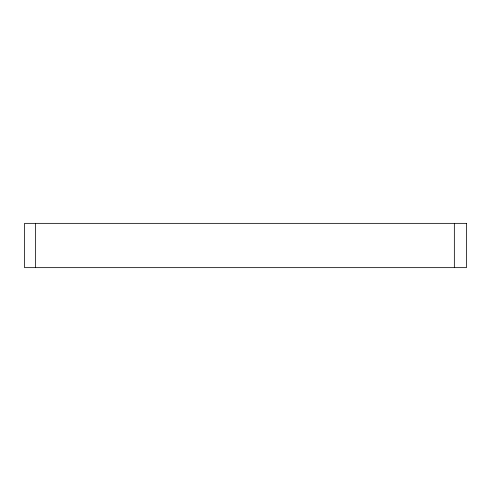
<?xml version="1.0" encoding="UTF-8"?>
<svg xmlns="http://www.w3.org/2000/svg" width="491" height="491" viewBox="0 0 491 491"><rect width="100%" height="100%" fill="white"/><g stroke="black" fill="none" stroke-linecap="round" stroke-linejoin="round"><path stroke-width="0.74" d="M454.347 223.356L454.347 267.644M35.604 223.356L35.604 267.644M466.45 223.356L24.55 223.356L24.55 267.644L466.45 267.644L466.45 223.356"/></g></svg>
